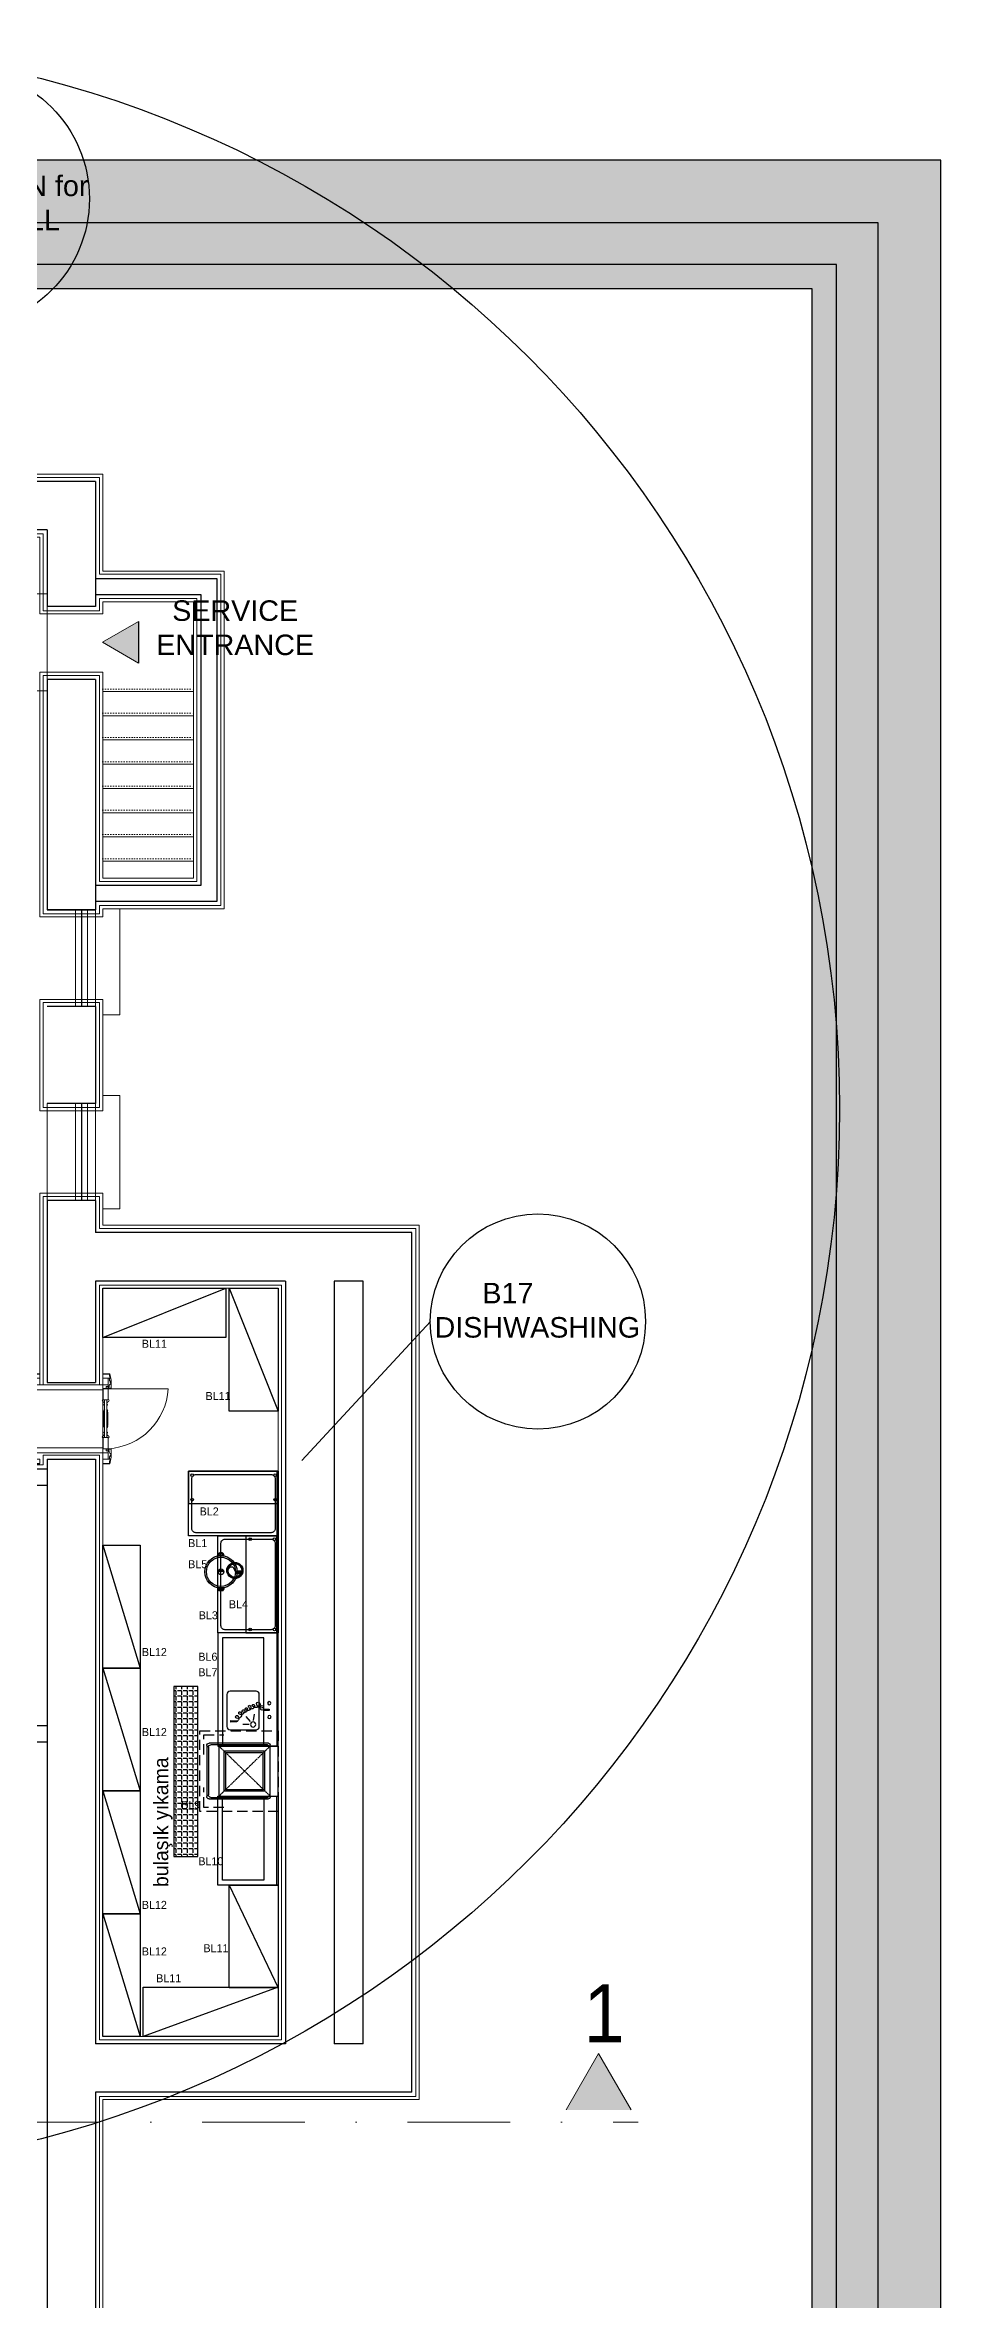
# Model space of a CAD drawing. Header units: millimetres. Extents: x 4346 to 24970, y -10214 to -5839.
# Drawn here: x 9224 to 10332, y -8629 to -5839 of the extents above; entities that cross this region are included whole.
import ezdxf

# ---------------------------------------------------------------- set-up
doc = ezdxf.new("R2010")
doc.units = ezdxf.units.MM
for name, pattern in [('A190-SU-10.01-01_R01$0$DOT2', [3.175, 0, -3.175]), ('DASHDOTX2', [50.8, 25.4, -12.7, 0, -12.7]), ('DASHED', [0.75, 0.5, -0.25]), ('HIDDENX2', [19.05, 12.7, -6.35])]:
    doc.linetypes.add(name, pattern=pattern)
for name, color, linetype, lineweight in [('A-WALL-PATT', 111, 'Continuous', 5), ('a_merdiven', 115, 'Continuous', 0), ('Duvar', 7, 'Continuous', 30), ('duvar mevcut', 55, 'Continuous', 30), ('iç ölçü dikey', 144, 'Continuous', 20), ('QAPI_UST_KESIM', 1, 'Continuous', 5), ('WL - ALÇIPAN KAPLAMA', 30, 'Continuous', 15), ('YAZıMAHAL', 152, 'Continuous', 20), ('Z yazı2', 7, 'Continuous', 0)]:
    doc.layers.add(name, color=color, linetype=linetype, lineweight=lineweight)
doc.layers.add('a_mermer', color=143, linetype='Continuous', lineweight=0, transparency=0.2)
doc.layers.add('S2000-002 Çizgi', color=1, linetype='Continuous')
doc.styles.get("Standard").update_dxf_attribs({"font": 'arial.ttf'})
doc.styles.add('STYLUS BT', font='stylu.ttf')
doc.styles.add('TAKSİM', font='GOTHIC.TTF', dxfattribs={"height": 20})

# ---------------------------------------------------------------- blocks, each defined once
blk = doc.blocks.new('kapipervaz')
at = {"layer": 'QAPI_UST_KESIM'}
for p, q in [((76393.2, 185959.7), (76395.2, 185959.7)), ((76393.2, 185959.7), (76393.2, 185956.3)), ((76393.2, 185957.2), (76405.6, 185957.2)), ((76395.2, 185959.7), (76395.2, 185957.2)), ((76402.2, 185954.9), (76400.8, 185954.9)), ((76405.6, 185955.5), (76402.2, 185955.5)), ((76402.2, 185955.5), (76402.2, 185954.9)), ((76405.6, 185957.2), (76405.6, 185963.7)), ((76405.6, 185963.7), (76410.8, 185963.7)), ((76405.6, 185957.2), (76405.6, 185955.5)), ((76405.6, 185955.5), (76405.6, 185955.1)), ((76407, 185955.1), (76407.2, 185955.1)), ((76410.8, 185963.7), (76410.8, 185955.7))]:
    blk.add_line(p, q, dxfattribs=at)
for centre, radius, start, end in [((76393.3, 185956.3), 0.154, 164.5943, 245.8606), ((76393.7, 185953.6), 2.61, 60.471, 98.9376), ((76395.2, 185956), 0.275, 217.0222, 348.7051), ((76395.7, 185952.3), 3.62, 35.9499, 94.6026), ((76399.6, 185955.1), 1.15, 211.4655, 352.0444), ((76406.3, 185955.3), 0.766, 199.2135, 337.6241), ((76409, 185953), 2.73, 74.455, 132.3462), ((76410.3, 185955.8), 0.516, 194.6871, 347.1328)]:
    blk.add_arc(centre, radius, start, end, dxfattribs=at)
blk = doc.blocks.new('papuc1')
at = {"layer": 'QAPI_UST_KESIM'}
for p, q in [((76393.2, 185928.6), (76401.3, 185930.1)), ((76393.2, 185920), (76393.2, 185928.6)), ((76401.3, 185930.1), (76411.2, 185930.1)), ((76411.2, 185925.7), (76411.2, 185930.1))]:
    blk.add_line(p, q, dxfattribs=at)
blk = doc.blocks.new('ghdfh')
at = {"layer": 'QAPI_UST_KESIM'}
for p, q in [((15324, 2938.8), (15415.1, 2938.8)), ((15324, 2934.5), (15324, 2932.7)), ((15324, 2932.7), (15408.5, 2932.7)), ((15408.5, 2934.1), (15408.5, 2932.7)), ((15409, 2933.9), (15415.1, 2933.9)), ((15415, 2933.9), (15409, 2933.9)), ((15409, 2920.2), (15409, 2933.9)), ((15415, 2920.2), (15415, 2933.9)), ((15408.8, 2917.8), (15408.8, 2918.1)), ((15412, 2920.2), (15409, 2920.2)), ((15409.6, 2905.1), (15409.2, 2905.1)), ((15409.2, 2905.1), (15409.2, 2894.3)), ((15410.7, 2916.2), (15410.2, 2916.2)), ((15410.7, 2873.6), (15410.7, 2920.2)), ((15411.9, 2920.2), (15415, 2920.2)), ((15413.2, 2873.6), (15413.2, 2920.2)), ((15413.2, 2916.2), (15413.8, 2916.2)), ((15414.4, 2905.1), (15414.7, 2905.1)), ((15414.7, 2905.1), (15414.7, 2894.3)), ((15415.1, 2917.8), (15415.1, 2918.1)), ((15408.8, 2875.8), (15408.8, 2875.5)), ((15409.2, 2888.6), (15409.2, 2894.3)), ((15409.6, 2888.6), (15409.2, 2888.6)), ((15410.7, 2877.5), (15410.2, 2877.5)), ((15413.2, 2877.5), (15413.8, 2877.5)), ((15414.4, 2888.6), (15414.7, 2888.6)), ((15414.7, 2888.6), (15414.7, 2894.3)), ((15415.1, 2875.8), (15415.1, 2875.5)), ((15324, 2859.1), (15324, 2860.9)), ((15324, 2860.9), (15408.5, 2860.9)), ((15324, 2854.8), (15415.1, 2854.8)), ((15408.5, 2859.5), (15408.5, 2860.9)), ((15409, 2873.5), (15409, 2859.7)), ((15412, 2873.5), (15409, 2873.5)), ((15409, 2859.7), (15415.1, 2859.7)), ((15411.9, 2873.5), (15415, 2873.5)), ((15415, 2873.5), (15415, 2859.7))]:
    blk.add_line(p, q, dxfattribs=at)
for points in [[(15415, 2934.5), (15415, 2934.1), (15408.5, 2934.1)], [(15415.1, 2933.9), (15489.3, 2933.9)], [(15408.5, 2859.5), (15415, 2859.5), (15415, 2859.1)]]:
    blk.add_lwpolyline(points, dxfattribs=at)
for points in [[(15410.7, 2914.7), (15410.2, 2914.7), (15410.2, 2914.5, 1), (15410.2, 2913.5), (15410.2, 2913.2), (15410.7, 2913.2)], [(15413.2, 2914.7), (15413.7, 2914.7), (15413.7, 2914.5, -1), (15413.7, 2913.5), (15413.7, 2913.2), (15413.2, 2913.2)], [(15410.8, 2880.5), (15410.3, 2880.5), (15410.3, 2880.2, 1), (15410.3, 2879.2), (15410.3, 2879), (15410.8, 2879)], [(15413.2, 2880.5), (15413.7, 2880.5), (15413.7, 2880.2, -1), (15413.7, 2879.2), (15413.7, 2879), (15413.2, 2879)]]:
    blk.add_lwpolyline(points, format="xyb", dxfattribs=at)
for centre, radius, start, end in [((15410.6, 2938.4), 78.8, 273.2511, 356.7489), ((15409, 2919.3), 1.2, 89.5197, 264.3977), ((15408.2, 2916), 2, 6.7173, 70.3239), ((15422.6, 2905.7), 13.1, 175.8979, 182.55), ((15411.5, 2906.5), 1.92, 113.3486, 175.4857), ((15412.5, 2906.5), 1.92, 4.5143, 66.6514), ((15415.8, 2916), 2, 109.6761, 173.2827), ((15401.3, 2905.7), 13.1, 357.45, 4.1021), ((15415, 2919.3), 1.2, 275.6023, 90.4803), ((15409, 2874.3), 1.2, 95.6023, 270.4803), ((15408.2, 2877.7), 2, 289.6761, 353.2827), ((15422.6, 2888), 13.1, 177.45, 184.1021), ((15411.5, 2887.2), 1.92, 184.5143, 246.6514), ((15412.5, 2887.2), 1.92, 293.3486, 355.4857), ((15415.8, 2877.7), 2, 186.7173, 250.3239), ((15401.3, 2888), 13.1, 355.8979, 2.55), ((15415, 2874.3), 1.2, 269.5197, 84.3977)]:
    blk.add_arc(centre, radius, start, end, dxfattribs=at)
at = {"layer": 'QAPI_UST_KESIM', "xscale": -1}
for name, p, rotation in [('papuc1', (201250.5, 79345.7), 89.99999999999993), ('kapipervaz', (-170633.2, -73458.6), 270), ('kapipervaz', (201372.2, 79252.3), 89.99999999999993), ('papuc1', (-170511.5, -73552.1), 270)]:
    blk.add_blockref(name, p, dxfattribs=dict(at, rotation=rotation))
at = {"layer": 'QAPI_UST_KESIM', "extrusion": (0, 0, -1), "xscale": -1, "zscale": -1}
for name, p, rotation in [('papuc1', (170511.5, 79345.7), 90), ('kapipervaz', (-201372.2, -73458.6), 270), ('papuc1', (-201250.5, -73552.1), 270), ('kapipervaz', (170633.2, 79252.3), 90)]:
    blk.add_blockref(name, p, dxfattribs=dict(at, rotation=rotation))
blk = doc.blocks.new('A$C7BE05278')
at = {"layer": 'S2000-002 Çizgi'}
h = blk.add_hatch(color=256, dxfattribs=at)
h.paths.add_polyline_path([(4.7, 9.9, -0.025454), (4.8, 10.4, 0.278063), (0.8, 7.5), (1.2, 7.3, -0.265675)])
h.paths.add_polyline_path([(5.4, 10.4, 0.028094), (4.8, 10.4, 0.025454), (4.7, 9.9, -0.030609), (5.2, 9.9, -0.027259)])
h.paths.add_polyline_path([(5.4, 10.4, 0.027259), (5.2, 9.9, -0.171751), (7.9, 9), (7.9, 9), (7.9, 9, -1.347305), (5.2, 7.1, -0.147228), (5.2, 9.9, 0.030609), (4.7, 9.9, 0.138731), (4.7, 7, 1.347306), (8.2, 9.4, 0.162476)])
h.paths.add_polyline_path([(12.5, 12.7), (12.7, 13.1, 0.483116), (4.8, 10.4, -0.028094), (5.4, 10.4, -0.470681)])
for p, q in [((14.4, 47.6), (14.3, 41.7)), ((14.4, 47.6), (14.3, 41.7)), ((14.3, 41.7), (15.9, 41.7)), ((14.3, 41.7), (15.9, 41.7)), ((16, 47.6), (14.4, 47.6)), ((16, 47.6), (14.4, 47.6)), ((15.1, 47.6), (15, 38.9)), ((15.9, 41.7), (16, 47.6)), ((15.9, 41.7), (16, 47.6)), ((0.5, 7.3), (0, 0)), ((0.5, 7.3), (0, 0)), ((0, 0), (1.9, 0)), ((1.5, 7.3), (0.5, 7.3)), ((1.5, 7.3), (0.5, 7.3)), ((1.9, 0), (1.5, 7.3)), ((1.9, 0), (1.5, 7.3))]:
    blk.add_line(p, q, dxfattribs=at)
for centre in [(6.3, 47.8), (23.5, 47.6)]:
    blk.add_circle(centre, 1.99, dxfattribs=at)
for centre, radius, start, end in [((17.8, 38.9), 2.86, 179.43, 359.43), ((20, 25.6), 3.8, 74.9498, 261.6763), ((19.1, 38.9), 1.6, 359.43, 179.43), ((25.1, 38.8), 7.64, 179.43, 242.0346), ((23.5, 30.9), 5.53, 105.7663, 225.7833), ((20.6, 27.9), 1.41, 225.7833, 74.9498), ((22.6, 34), 2.23, 242.0346, 105.7663), ((4.8, 5.6), 4.31, 51.245, 156.7533), ((9.4, 8.6), 4.83, 57.0103, 197.5795), ((6.4, 7.6), 1.7, 197.5795, 51.245), ((14.4, 12.6), 4.98, 103.1199, 200.7743), ((11.2, 11.3), 1.54, 200.7743, 57.0103), ((15.6, 16.7), 3.77, 86.0156, 220.6772), ((13.7, 15.7), 1.76, 236.8088, 103.1199), ((18.1, 21.1), 3.83, 52.4089, 229.1112), ((16.5, 19.2), 1.37, 229.1112, 116.3243), ((19.6, 23.1), 1.26, 261.6763, 52.4089)]:
    blk.add_arc(centre, radius, start, end, dxfattribs=at)
blk.add_solid([(15.9, 41.7), (14.3, 41.7), (16, 47.6), (14.4, 47.6)], dxfattribs=at)
blk = doc.blocks.new('A$C58544743')
at = {"layer": 'S2000-002 Çizgi'}
for p, q in [((26.5, 38.8), (26.5, 30.9)), ((30.4, 40.5), (36.5, 35.4)), ((31.7, 44.3), (39.5, 45.4))]:
    blk.add_line(p, q, dxfattribs=at)
for points in [[(0, 75), (140, 75), (140, 73), (0, 73)], [(0, 75), (140, 75), (140, 0), (0, 0)], [(0, 57), (134, 57), (134, 6), (0, 6)]]:
    blk.add_lwpolyline(points, close=True, dxfattribs=at)
blk.add_lwpolyline([(64, 11.5), (24, 11.5, -0.414214), (20, 15.5), (20, 47.5, -0.414214), (24, 51.5), (64, 51.5, -0.414214), (68, 47.5), (68, 15.5, -0.414214)], format="xyb", close=True, dxfattribs=at)
blk.add_circle((26.7, 43.8), 3.19, dxfattribs=at)
blk.add_blockref('A$C7BE05278', (29.6, 16.2), dxfattribs=at)
blk = doc.blocks.new('A$C423104F6')
at = {"layer": 'S2000-002 Çizgi'}
for points in [[(110, 75), (0, 75), (0, 73), (110, 73)], [(110, 75), (0, 75), (0, 0), (110, 0)], [(110, 57), (6, 57), (6, 6), (110, 6)]]:
    blk.add_lwpolyline(points, close=True, dxfattribs=at)
blk = doc.blocks.new('A$C29DC7081')
at = {"layer": 'S2000-002 Çizgi'}
for points in [[(3.7, 23.4), (2, 23.4, 0.414214), (0, 21.4), (0, 18.6, 0.414214), (2, 16.6), (3.7, 16.6)], [(43.1, 23.4), (44.9, 23.4, -0.414214), (46.9, 21.4), (46.9, 18.6, -0.414214), (44.9, 16.6), (43.1, 16.6)]]:
    blk.add_lwpolyline(points, format="xyb", dxfattribs=at)
for points in [[(2.8, 22.4), (2, 22.4, 0.414214), (1, 21.4), (1, 18.6, 0.414214), (2, 17.6), (2.8, 17.6)], [(44, 22.4), (44.9, 22.4, -0.414214), (45.9, 21.4), (45.9, 18.6, -0.414214), (44.9, 17.6), (44, 17.6)]]:
    blk.add_lwpolyline(points, format="xyb", close=True, dxfattribs=at)
for points in [[(23.4, 16.3), (21.7, 17.7), (21.7, 22.3), (23.1, 23.7)], [(24.8, 16.6), (22.7, 18.2), (22.7, 21.9), (24.1, 23.6)]]:
    blk.add_lwpolyline(points, dxfattribs=at)
for radius in [20, 18, 3.66]:
    blk.add_circle((23.4, 20), radius, dxfattribs=at)
blk = doc.blocks.new('A$C7ED97EAE')
at = {"layer": 'S2000-002 Çizgi'}
for p, q in [((3.5, 88.5), (65.5, 88.5)), ((3.5, 15), (3.5, 88.5)), ((65.5, 88.5), (65.5, 15)), ((0, 3), (0, 76.5)), ((2, 78.5), (3.5, 78.5)), ((2, 5), (2, 75)), ((3.5, 78.5), (65.5, 78.5)), ((3.5, 76.5), (3.5, 76.5)), ((65.5, 78.5), (67, 78.5)), ((65.5, 76.5), (65.5, 76.5)), ((67, 75), (67, 5)), ((69, 76.5), (69, 3)), ((66, 0), (3, 0)), ((65.5, 15), (3.5, 15)), ((64, 2), (5, 2)), ((67, 15), (65.5, 15))]:
    blk.add_line(p, q, dxfattribs=at)
at = {"layer": 'S2000-002 Çizgi', "linetype": 'DASHED'}
for p, q in [((65.5, 78.5), (3.5, 15)), ((65.5, 15), (3.5, 78.5))]:
    blk.add_line(p, q, dxfattribs=at)
for points in [[(9.5, 21.5), (59.5, 21.5), (59.5, 71.5), (9.5, 71.5)], [(11.5, 23.5), (57.5, 23.5), (57.5, 69.5), (11.5, 69.5)]]:
    blk.add_lwpolyline(points, close=True, dxfattribs=at)
at = {"layer": 'S2000-002 Çizgi'}
for centre, radius, start, end in [((2, 76.5), 2, 90, 180), ((3.5, 75), 1.5, 90, 180), ((65.5, 75), 1.5, 0, 90), ((67, 76.5), 2, 0, 90), ((3, 3), 3, 180, 270), ((5, 5), 3, 180, 270), ((64, 5), 3, 270, 0), ((66, 3), 3, 270, 0)]:
    blk.add_arc(centre, radius, start, end, dxfattribs=at)

msp = doc.modelspace()

# ---------------------------------------------------------------- hatches: boundary and pattern name
at = {"layer": 'Duvar'}
h = msp.add_hatch(color=256, dxfattribs=at)
h.dxf.hatch_style = 1
h.paths.add_polyline_path([(4423.2, -10136.8), (10254.2, -10136.8), (10254.2, -6058.9), (4423.2, -6058.9)], flags=16)
h.paths.add_polyline_path([(4345.7, -10214.3), (10331.8, -10214.3), (10331.8, -5981.3), (4345.7, -5981.3)])
at = {"layer": 'Duvar', "true_color": 0x636466}
h = msp.add_hatch(color=251, dxfattribs=at)
h.dxf.hatch_style = 1
h.paths.add_polyline_path([(4475, -10085.1), (10202.5, -10085.1), (10202.5, -6110.6), (4475, -6110.6)], flags=16)
h.paths.add_polyline_path([(4423.2, -10136.8), (10254.2, -10136.8), (10254.2, -6058.9), (4423.2, -6058.9)])
at = {"layer": 'Duvar'}
h = msp.add_hatch(color=256, dxfattribs=at)
h.dxf.hatch_style = 1
h.paths.add_polyline_path([(4505.1, -10054.9), (10172.4, -10054.9), (10172.4, -6140.7), (4505.1, -6140.7)], flags=16)
h.paths.add_polyline_path([(4475, -10085.1), (10202.5, -10085.1), (10202.5, -6110.6), (4475, -6110.6)])
at = {"layer": 'S2000-002 Çizgi'}
h = msp.add_hatch(color=256, dxfattribs=at)
edge = h.paths.add_edge_path(flags=17)
edge.add_arc((9458.6, -7726.7), 8.5, 0, 360)
edge = h.paths.add_edge_path()
edge.add_arc((9458.6, -7726.7), 10, 0, 360)
edge = h.paths.add_edge_path(flags=16)
edge.add_arc((9462.8, -7726.7), 4.25, 180, 360)
h = msp.add_hatch(dxfattribs=at)
h.set_pattern_fill('ANGLE', color=256, angle=180)
h.set_pattern_definition([(180, (11711.552, -2336.357), (2e-14, -6.985), [5.08, -1.905]), (270, (11711.552, -2336.357), (6.985, 1e-14), [5.08, -1.905])])
h.paths.add_polyline_path([(9382.9, -8080.5), (9412.9, -8080.5), (9412.9, -7870.5), (9382.9, -7870.5)])
at = {"layer": 'Z yazı2', "linetype": 'Continuous'}
h = msp.add_hatch(color=7, dxfattribs=at)
h.dxf.hatch_style = 1
h.set_gradient(color1=(250, 207, 182), color2=(250, 207, 182), tint=1)
h.paths.add_polyline_path([(9294.7, -6578), (9339.4, -6603.8), (9339.4, -6552.2)])
h = msp.add_hatch(color=256, dxfattribs=at)
h.dxf.hatch_style = 1
h.set_gradient(color1=(250, 207, 182), color2=(250, 207, 182), tint=1)
h.paths.add_polyline_path([(9908.5, -8324.4), (9948.9, -8394.3), (9868.2, -8394.3)])
h = msp.add_hatch(color=256, dxfattribs=at)
h.dxf.hatch_style = 1
h.set_gradient(color1=(250, 207, 182), color2=(250, 207, 182), tint=1)
h.paths.add_polyline_path([(9908.5, -8324.4), (9948.9, -8394.3), (9868.2, -8394.3)])

# ---------------------------------------------------------------- linework, layer by layer
at = {"color": 2, "lineweight": 30}
msp.add_line((9286.3, -6909), (9226.3, -6909), dxfattribs=at)
at = {"color": 5, "lineweight": 0}
for p, q in [((9261.3, -6909), (9261.3, -7029)), ((9276.3, -6909), (9276.3, -7029)), ((9286.3, -6909), (9286.3, -7029)), ((9226.3, -7149), (9226.3, -7269)), ((9261.3, -7149), (9261.3, -7269)), ((9276.3, -7149), (9276.3, -7269)), ((9286.3, -7149), (9286.3, -7269))]:
    msp.add_line(p, q, dxfattribs=at)
at = {"color": 5, "lineweight": 30}
for p, q in [((9268.8, -6909), (9268.8, -7029)), ((9268.8, -7149), (9268.8, -7269))]:
    msp.add_line(p, q, dxfattribs=at)
at = {"lineweight": 5}
for p, q in [((9316.3, -7039), (9316.3, -6908)), ((9295.3, -7039), (9316.3, -7039)), ((9295.3, -7139), (9316.3, -7139)), ((9316.3, -7279), (9316.3, -7139)), ((9295.3, -7279), (9316.3, -7279))]:
    msp.add_line(p, q, dxfattribs=at)
at = {"color": 5, "lineweight": 30}
msp.add_lwpolyline([(9286.3, -6909), (9226.3, -6909)], dxfattribs=at)
at = {"layer": 'A-WALL-PATT', "linetype": 'DASHDOTX2', "lineweight": 9, "ltscale": 5}
msp.add_line((4590.2, -8409.3), (9957.3, -8409.3), dxfattribs=at)
msp.add_line((4590.2, -8409.3), (9957.3, -8409.3), dxfattribs=at)
at = {"layer": 'a_merdiven', "color": 31, "linetype": 'A190-SU-10.01-01_R01$0$DOT2', "true_color": 0xfecc66}
for p, q in [((9295.3, -6636), (9407.3, -6636)), ((9295.3, -6666), (9407.3, -6666)), ((9295.3, -6696), (9407.3, -6696)), ((9295.3, -6726), (9407.3, -6726)), ((9295.3, -6756), (9407.3, -6756)), ((9295.3, -6786), (9407.3, -6786)), ((9295.3, -6816), (9407.3, -6816)), ((9295.3, -6846), (9407.3, -6846))]:
    msp.add_line(p, q, dxfattribs=at)
at = {"layer": 'a_merdiven'}
for p, q in [((9295.3, -6639), (9407.3, -6639)), ((9295.3, -6669), (9407.3, -6669)), ((9295.3, -6699), (9407.3, -6699)), ((9295.3, -6729), (9407.3, -6729)), ((9295.3, -6759), (9407.3, -6759)), ((9295.3, -6789), (9407.3, -6789)), ((9295.3, -6819), (9407.3, -6819)), ((9295.3, -6849), (9407.3, -6849))]:
    msp.add_line(p, q, dxfattribs=at)
msp.add_lwpolyline([(9226.3, -6518), (9198.3, -6518), (9198.3, -6638), (9226.3, -6638)], close=True, dxfattribs=at)
at = {"layer": 'a_mermer'}
msp.add_lwpolyline([(9295.3, -8303.5), (9512.3, -8303.5), (9512.3, -7377.5), (9295.3, -7377.5)], close=True, dxfattribs=at)
at = {"layer": 'Duvar', "color": 7}
msp.add_line((9339.4, -6552.2), (9339.4, -6603.8), dxfattribs=at)
at = {"layer": 'Duvar'}
msp.add_line((9700.4, -7418.6), (9541.3, -7590.5), dxfattribs=at)
for points in [[(4345.7, -10214.3), (10331.8, -10214.3), (10331.8, -5981.3), (4345.7, -5981.3)], [(4423.2, -10136.8), (10254.2, -10136.8), (10254.2, -6058.9), (4423.2, -6058.9)], [(4475, -10085.1), (10202.5, -10085.1), (10202.5, -6110.6), (4475, -6110.6)], [(4505.1, -10054.9), (10172.4, -10054.9), (10172.4, -6140.7), (4505.1, -6140.7)]]:
    msp.add_lwpolyline(points, close=True, dxfattribs=at)
for points in [[(8939.3, -7601), (9226.3, -7601)], [(8939.3, -7621), (9226.3, -7621)], [(9226.3, -7919), (8939.3, -7919)], [(9226.3, -7939), (8939.3, -7939)]]:
    msp.add_lwpolyline(points, dxfattribs=at)
for centre, radius in [((8890.3, -7155.2), 1316.1), ((9118.6, -6029.3), 160.1), ((9833.4, -7418.6), 133.1)]:
    msp.add_circle(centre, radius, dxfattribs=at)
at = {"layer": 'duvar mevcut', "lineweight": 30}
for p, q in [((9226.3, -6439), (9206.3, -6439)), ((9286.3, -6499), (9436.3, -6499)), ((9396.3, -6499), (9422, -6499)), ((9436.3, -6499), (9436.3, -6899)), ((9286.3, -6519), (9416.3, -6519)), ((9416.3, -6519), (9416.3, -6879)), ((9286.3, -6534), (9226.3, -6534)), ((9286.3, -6624), (9226.3, -6624)), ((9416.3, -6879), (9286.3, -6879)), ((9436.3, -6899), (9286.3, -6899)), ((9286.3, -7029), (9226.3, -7029)), ((9286.3, -7149), (9226.3, -7149)), ((9286.3, -7149), (9226.3, -7149)), ((9286.3, -7269), (9226.3, -7269)), ((9286.3, -7269), (9226.3, -7269))]:
    msp.add_line(p, q, dxfattribs=at)
at = {"layer": 'duvar mevcut'}
msp.add_line((9226.3, -6909), (9286.3, -6909), dxfattribs=at)
at = {"layer": 'duvar mevcut', "lineweight": 30}
for points in [[(9286.3, -6379), (9206.3, -6379)], [(9286.3, -6379), (9286.3, -6534)], [(9226.3, -6439), (9226.3, -6534)], [(9226.3, -6624), (9226.3, -6909)], [(9286.3, -6624), (9286.3, -6909)], [(9286.3, -7029), (9226.3, -7029)], [(9286.3, -7029), (9286.3, -7149)], [(9286.3, -7149), (9226.3, -7149)], [(9226.3, -7269), (9226.3, -7494)], [(9286.3, -7269), (9226.3, -7269)], [(9286.3, -7269), (9286.3, -7308.5)], [(9677.3, -8372.5), (9677.3, -7308.5), (9286.3, -7308.5)], [(9286.3, -7368.5), (9286.3, -7494)], [(9521.3, -7368.5), (9286.3, -7368.5)], [(9521.3, -7368.5), (9521.3, -8312.5)], [(9617.3, -8312.5), (9617.3, -7368.5), (9581.3, -7368.5)], [(9581.3, -7368.5), (9581.3, -8312.5)], [(9226.3, -7494), (9286.3, -7494)], [(9226.3, -7589), (9226.3, -9372)], [(9226.3, -7589), (9286.3, -7589)], [(9286.3, -7589), (9286.3, -8312.5)], [(9521.3, -8312.5), (9286.3, -8312.5)], [(9617.3, -8312.5), (9581.3, -8312.5)], [(9286.3, -8372.5), (9286.3, -9432)], [(9677.3, -8372.5), (9286.3, -8372.5)]]:
    msp.add_lwpolyline(points, dxfattribs=at)
at = {"layer": 'S2000-002 Çizgi'}
for p, q in [((9295.3, -7438.5), (9447.3, -7377.5)), ((9451.3, -7377.5), (9512.3, -7529.5)), ((9295.3, -7695.5), (9341.3, -7847.5)), ((9295.3, -7847.5), (9341.3, -7999.5)), ((9295.3, -7999.5), (9341.3, -8151.5)), ((9451.3, -8116), (9512.3, -8243)), ((9295.3, -8151.5), (9341.3, -8303.5)), ((9512.3, -8242.5), (9345.3, -8303.5))]:
    msp.add_line(p, q, dxfattribs=at)
for points in [[(9295.3, -7377.5), (9447.3, -7377.5), (9447.3, -7438.5), (9295.3, -7438.5)], [(9512.3, -7377.5), (9512.3, -7529.5), (9451.3, -7529.5), (9451.3, -7377.5)], [(9401.4, -7604), (9512.3, -7604), (9512.3, -7684), (9401.4, -7684)], [(9401.4, -7644), (9512.3, -7644), (9512.3, -7604), (9401.4, -7604)], [(9510.3, -7684), (9512.3, -7684), (9512.3, -7604), (9510.3, -7604)], [(9341.3, -7695.5), (9341.3, -7847.5), (9295.3, -7847.5), (9295.3, -7695.5)], [(9512.3, -7684), (9512.3, -7804), (9437.3, -7804), (9437.3, -7684)], [(9472.3, -7684), (9472.3, -7804), (9512.3, -7804), (9512.3, -7684)], [(9510.3, -7684), (9512.3, -7684), (9512.3, -7804), (9510.3, -7804)], [(9341.3, -7847.5), (9341.3, -7999.5), (9295.3, -7999.5), (9295.3, -7847.5)], [(9412.9, -7870.5), (9382.9, -7870.5), (9382.9, -8080.5), (9412.9, -8080.5)], [(9341.3, -7999.5), (9341.3, -8151.5), (9295.3, -8151.5), (9295.3, -7999.5)], [(9512.3, -8116), (9512.3, -8243), (9451.3, -8243), (9451.3, -8116)], [(9341.3, -8151.5), (9341.3, -8303.5), (9295.3, -8303.5), (9295.3, -8151.5)], [(9512.3, -8303.5), (9345.3, -8303.5), (9345.3, -8242.5), (9512.3, -8242.5)]]:
    msp.add_lwpolyline(points, close=True, dxfattribs=at)
for points in [[(9410.4, -7608), (9503.3, -7608, -0.414214), (9508.3, -7613), (9508.3, -7675, -0.414214), (9503.3, -7680), (9410.4, -7680, -0.414214), (9405.4, -7675), (9405.4, -7613, -0.414214)], [(9508.3, -7693), (9508.3, -7795, -0.414214), (9503.3, -7800), (9446.3, -7800, -0.414214), (9441.3, -7795), (9441.3, -7693, -0.414214), (9446.3, -7688), (9503.3, -7688, -0.414214)]]:
    msp.add_lwpolyline(points, format="xyb", close=True, dxfattribs=at)
at = {"layer": 'S2000-002 Çizgi', "linetype": 'HIDDENX2'}
msp.add_lwpolyline([(9415.3, -8025), (9415.3, -7925), (9512.3, -7925), (9512.3, -8025)], close=True, dxfattribs=at)
for points in [[(9420.3, -7954.5), (9420.3, -7930), (9444.9, -7930)], [(9444.9, -8020), (9420.3, -8020), (9420.3, -7995.4)]]:
    msp.add_lwpolyline(points, dxfattribs=at)
at = {"layer": 'S2000-002 Çizgi'}
for centre, radius in [((9405.6, -7608.9), 1.65), ((9508.2, -7608.9), 1.65), ((9405.6, -7639.1), 1.65), ((9508.2, -7639.1), 1.65), ((9477.3, -7688.1), 1.65), ((9507.4, -7688.1), 1.65), ((9458.6, -7726.7), 10), ((9458.6, -7726.7), 8.5), ((9477.3, -7799.8), 1.65), ((9507.4, -7799.8), 1.65)]:
    msp.add_circle(centre, radius, dxfattribs=at)
for centre, start, end in [((9454.3, -7726.7), 0, 180), ((9462.8, -7726.7), 180, 0)]:
    msp.add_arc(centre, 4.25, start, end, dxfattribs=at)
at = {"layer": 'WL - ALÇIPAN KAPLAMA'}
for points in [[(9295.3, -6490), (9445.3, -6490), (9445.3, -6908), (9295.3, -6908), (9295.3, -6918), (9217.3, -6918), (9217.3, -6615), (9295.3, -6615), (9295.3, -6870), (9407.3, -6870), (9407.3, -6528), (9295.3, -6528), (9295.3, -6543), (9217.3, -6543), (9217.3, -6448), (9197.3, -6448), (9197.3, -6370), (9295.3, -6370)], [(9291.3, -6494), (9441.3, -6494), (9441.3, -6904), (9291.3, -6904), (9291.3, -6914), (9221.3, -6914), (9221.3, -6619), (9291.3, -6619), (9291.3, -6874), (9411.3, -6874), (9411.3, -6524), (9291.3, -6524), (9291.3, -6539), (9221.3, -6539), (9221.3, -6444), (9201.3, -6444), (9201.3, -6374), (9291.3, -6374)], [(9295.3, -7158), (9217.3, -7158), (9217.3, -7020), (9295.3, -7020)], [(9291.3, -7154), (9221.3, -7154), (9221.3, -7024), (9291.3, -7024)]]:
    msp.add_lwpolyline(points, close=True, dxfattribs=at)
for points in [[(9217.3, -7497), (9217.3, -7260), (9295.3, -7260), (9295.3, -7299.5), (9686.3, -7299.5), (9686.3, -8381.5), (9295.3, -8381.5), (9295.3, -9441), (6569.3, -9441), (6569.3, -9441)], [(9221.3, -7497), (9221.3, -7264), (9291.3, -7264), (9291.3, -7303.5), (9682.3, -7303.5), (9682.3, -8377.5), (9291.3, -8377.5), (9291.3, -9437), (9134.3, -9437)], [(8936.3, -7596), (9221.3, -7596), (9221.3, -7584), (9291.3, -7584), (9291.3, -8307.5), (9516.3, -8307.5), (9516.3, -7373.5), (9291.3, -7373.5), (9291.3, -7497)], [(9295.3, -7581), (9295.3, -8303.5), (9512.3, -8303.5), (9512.3, -7377.5), (9295.3, -7377.5), (9295.3, -7497)]]:
    msp.add_lwpolyline(points, dxfattribs=at)
at = {"layer": 'Z yazı2', "color": 7, "linetype": 'Continuous'}
for p in [(9339.4, -6552.2), (9339.4, -6603.8)]:
    msp.add_line(p, (9294.7, -6578), dxfattribs=at)
at = {"layer": 'Z yazı2', "linetype": 'Continuous'}
for p in [(9868.2, -8394.3), (9868.2, -8394.3), (9948.9, -8394.3), (9948.9, -8394.3)]:
    msp.add_line(p, (9908.5, -8324.4), dxfattribs=at)

# ---------------------------------------------------------------- block references
at = {"xscale": -1, "rotation": 270}
for name, p in [('A$C58544743', (9437.3, -7944)), ('A$C423104F6', (9437.3, -8116))]:
    msp.add_blockref(name, p, dxfattribs=at)
at = {"layer": 'iç ölçü dikey'}
msp.add_blockref('ghdfh', (-6113.2, -10435.8), dxfattribs=at)
at = {"layer": 'S2000-002 Çizgi', "rotation": 270}
msp.add_blockref('A$C29DC7081', (9421.3, -7705), dxfattribs=at)
at = {"layer": 'S2000-002 Çizgi', "xscale": -1, "rotation": 270}
msp.add_blockref('A$C7ED97EAE', (9423.8, -8009.5), dxfattribs=at)

# ---------------------------------------------------------------- texts
at = {"style": 'TAKSİM'}
for s, p in [('BL11', (9343.5, -7451.1)), ('BL11', (9422.3, -7515.8)), ('BL2', (9415, -7658.6)), ('BL1', (9400.8, -7697.8)), ('BL5', (9400.8, -7723.9)), ('BL3', (9413.9, -7787.1)), ('BL4', (9451.2, -7773.5)), ('BL12', (9343.5, -7832.6)), ('BL6', (9413.4, -7838.4)), ('BL7', (9413.4, -7857.6)), ('BL12', (9343.5, -7931.6)), ('BL9', (9392.2, -8021.7)), ('BL10', (9413.4, -8091.5)), ('BL12', (9343.5, -8145.5)), ('BL12', (9343.5, -8203.1)), ('BL11', (9419.7, -8199.1)), ('BL11', (9361.3, -8236.3))]:
    msp.add_text(s, height=9.9, dxfattribs=at).set_placement(p)
msp.add_text('bulaşık yıkama', height=18, rotation=90, dxfattribs=at).set_placement((9376.1, -8118.5))
at = {"lineweight": 30, "insert": (9890.1, -8238.7), "char_height": 72, "width": 325.329, "attachment_point": 1}
msp.add_mtext('{\\fArial|b0|i0|c0|p34;\\W0.9;\\C1;1}', dxfattribs=at)
msp.add_mtext('{\\fArial|b0|i0|c0|p34;\\W0.9;\\C1;1}', dxfattribs=at)
at = {"layer": 'YAZıMAHAL', "lineweight": 5, "char_height": 25.402, "attachment_point": 1, "style": 'STYLUS BT'}
for s, insert, width in [('{\\fArial|b0|i0|c162|p34;                      B15\\P               MAIN KITCHEN for\\P               BANQUET HALL\\P                    \\C1;120 m²\\C256;                     \\C1;     }', (8824, -5958.2), 621.888), ('{\\fArial|b0|i0|c162|p34;  SERVICE   ENTRANCE\\P      }', (9361.3, -6526.2), 319.692), ('{\\fArial|b0|i0|c162|p34;                      B17\\P                DISHWASHING}', (9547.8, -7370.8), 621.888)]:
    msp.add_mtext(s, dxfattribs=dict(at, insert=insert, width=width))

doc.saveas('drawing.dxf')
